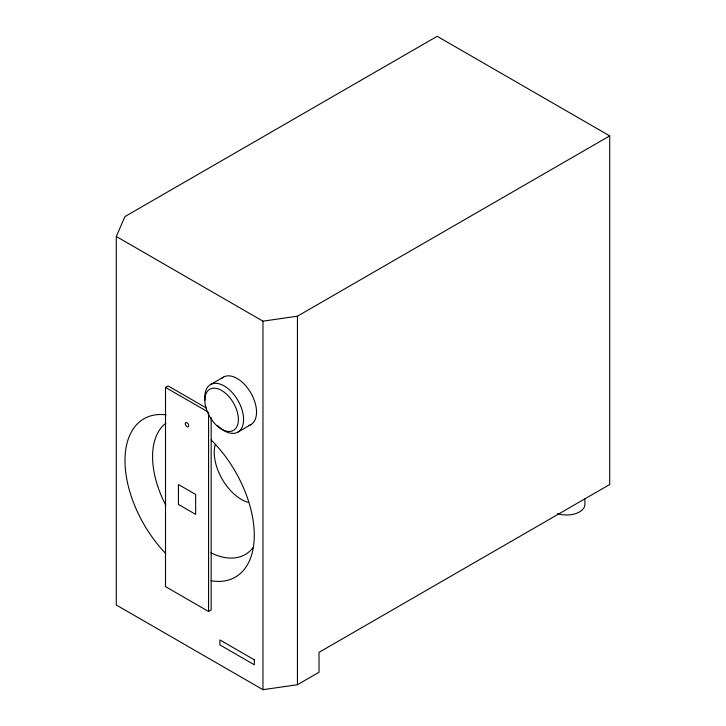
<?xml version="1.0" encoding="UTF-8"?>
<svg xmlns="http://www.w3.org/2000/svg" width="726" height="726" viewBox="0 0 726 726"><rect width="100%" height="100%" fill="white"/><g stroke="black" fill="none" stroke-linecap="round" stroke-linejoin="round"><path stroke-width="1.09" d="M116.296 236.485L124.936 216.575L437.188 36.3L609.704 135.898L609.704 484.514L319.023 652.338L319.023 672.258L297.451 684.709L262.975 689.7L116.296 605.012L116.296 236.485L262.975 321.173L297.451 316.182L609.704 135.898M211.166 417.577L211.166 609.985L208.571 611.483L165.51 586.617L165.51 387.412L168.096 385.923L206.266 407.958M210.495 384.589L223.436 377.121M237.901 432.106L250.833 424.637M165.51 387.412L207.6 411.715M584.893 498.907L584.893 504.443A18.286 10.554 0 0 1 575.754 513.591A18.286 10.554 0 0 1 557.468 513.591M297.451 316.182L297.451 684.709M262.975 321.173L262.975 689.7M208.571 412.277L208.571 611.483M211.166 440.001A91.422 52.78 60 0 1 254.272 535.416A91.422 52.78 60 0 1 210.939 580.727M165.709 553.493A91.422 52.78 60 0 1 124.99 460.42A91.422 52.78 60 0 1 166.054 414.836M221.757 378.355A27.425 15.836 60 0 1 250.86 392.975A27.425 15.836 60 0 1 248.927 425.463M253.238 547.413A76.793 44.34 60 0 1 210.921 552.849M165.837 505.341A76.793 44.34 60 0 1 165.882 423.213M248.401 502.41A38.396 22.17 60 0 1 215.168 444.811M204.968 400.171A27.425 15.836 60 0 1 224.751 386.286A27.425 15.836 60 0 1 243.246 423.539A27.425 15.836 60 0 1 217.573 425.572M195.657 494.46L178.433 484.514L178.433 504.434L195.657 514.38L195.657 494.46M254.354 659.825L219.905 639.942L219.905 644.915L254.354 664.807L254.354 659.825M185.33 423.957A2.441 1.407 60 0 0 188.052 426.942A2.441 1.407 60 0 0 187.753 423.34A2.441 1.407 60 0 0 185.33 423.957M205.394 405.48A23.74 13.703 60 0 0 233.463 430.4A23.74 13.703 60 0 0 225.968 393.637A23.74 13.703 60 0 0 205.394 405.48"/></g></svg>
